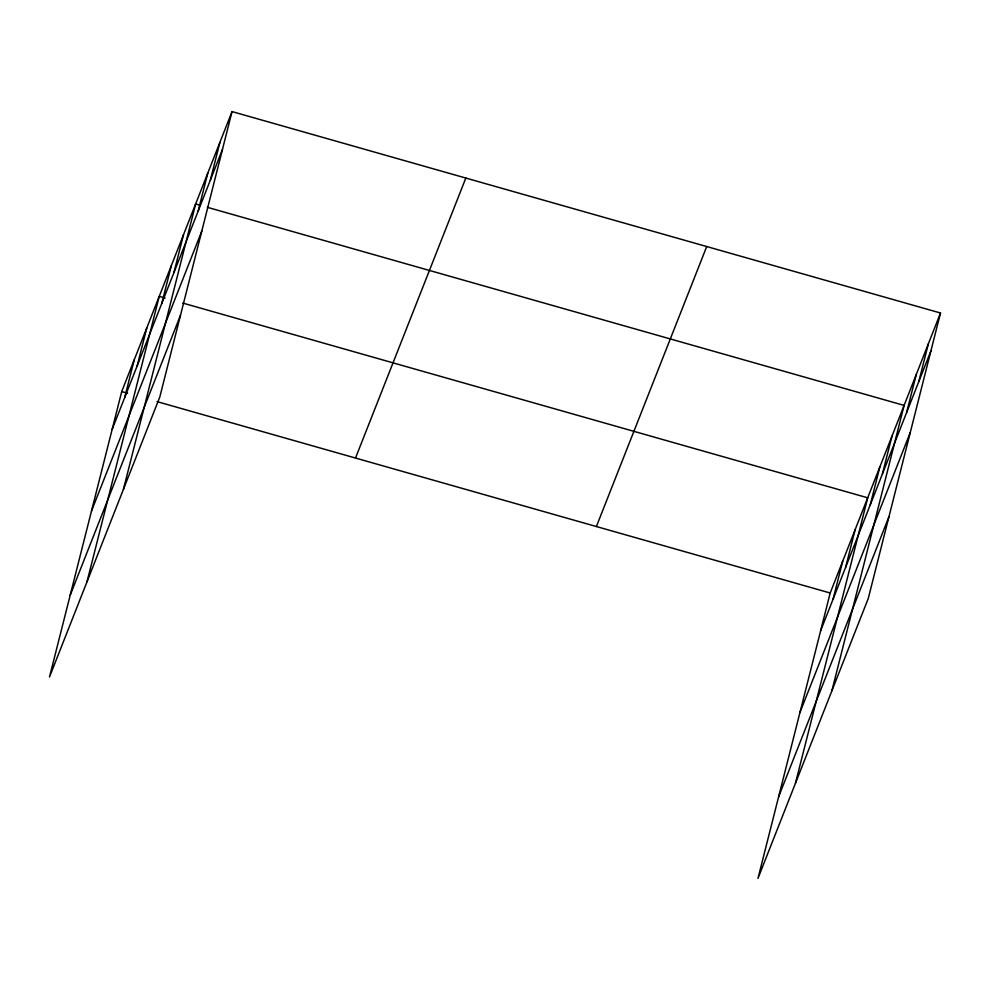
<?xml version="1.0" encoding="UTF-8"?>
<svg xmlns="http://www.w3.org/2000/svg" width="990" height="990" viewBox="0 0 990 990"><rect width="100%" height="100%" fill="white"/><g stroke="black" fill="none" stroke-linecap="round" stroke-linejoin="round"><path stroke-width="1.49" d="M232.031 111.585L121.721 391.57L49.5 676.987L159.811 396.99L232.031 111.585L940.5 313.013L868.279 598.43L757.969 878.415L830.189 593.01L940.5 313.013M124.666 397.621L134.219 359.84M137.165 365.879L146.73 328.111M87.009 581.786L159.229 296.381L165.107 298.052M161.803 303.348L171.369 265.58M173.943 272.559L183.496 234.779M123.416 489.394L195.636 203.977L200.042 205.227M198.21 210.957L207.764 173.176M210.338 180.155L219.904 142.387M833.122 599.049L842.688 561.268M845.633 567.32L855.187 529.539M795.465 783.226L867.698 497.809L182.754 303.064M870.272 504.789L879.825 467.008M882.399 473.987L891.965 436.206M831.872 690.822L904.093 405.405L207.393 207.318M906.667 412.385L916.233 374.616M918.807 381.596L928.36 343.815M112.167 429.351L222.478 149.366M91.488 511.075L201.799 231.078M70.179 595.262L180.489 315.278M355.509 458.048L465.832 178.052M596.388 526.532L706.712 246.547M820.623 630.779L930.947 350.794M799.945 712.503L910.268 432.506M778.647 796.702L888.958 516.706M121.721 391.57L127.599 393.24M157.014 401.606L830.189 593.01"/></g></svg>
